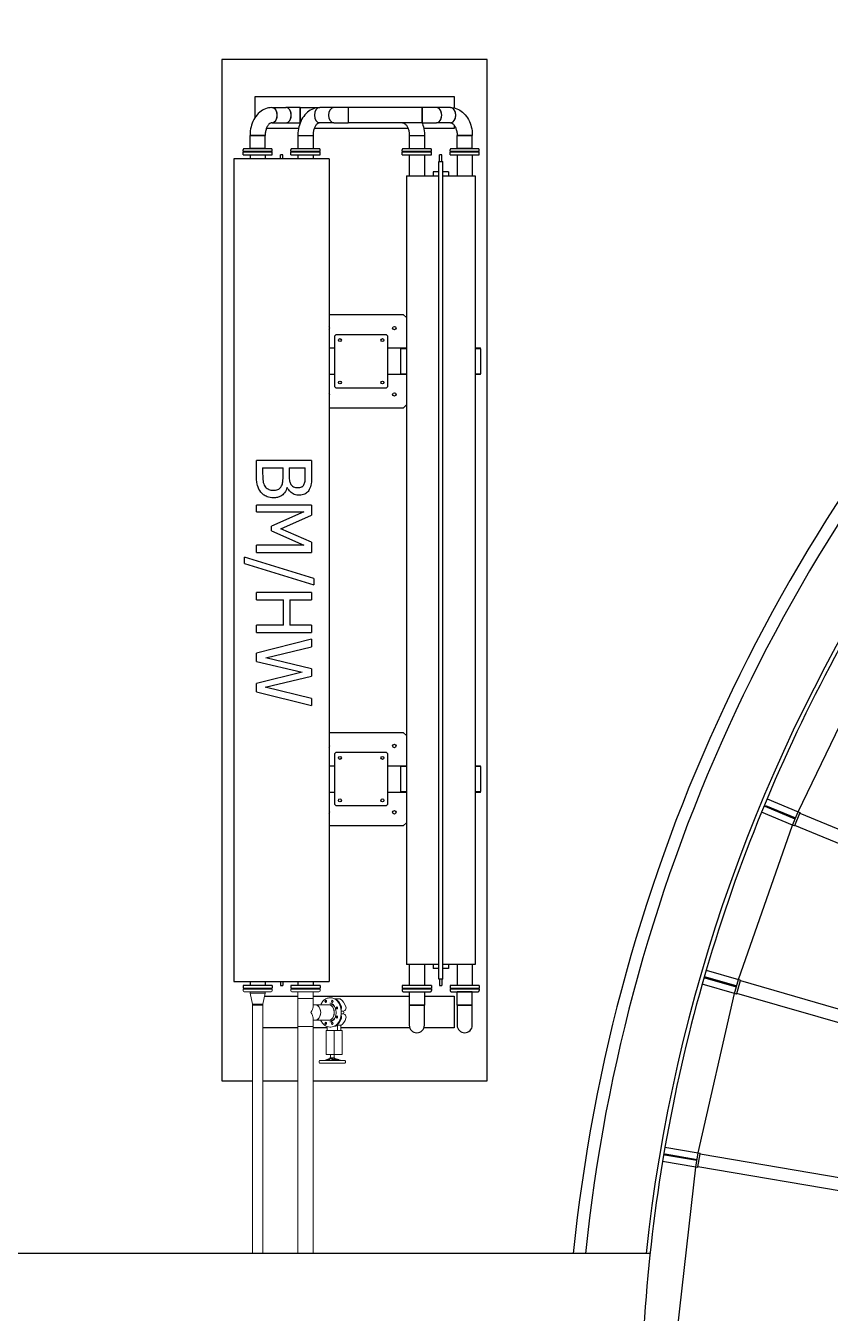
# Model space of a CAD drawing. Header units: millimetres. Extents: x 0 to 157650, y 0 to 89100.
# Drawn here: x 39687 to 45749, y 32534 to 42240 of the extents above; entities that cross this region are included whole.
import ezdxf

# ---------------------------------------------------------------- set-up
doc = ezdxf.new("R2010")
doc.units = ezdxf.units.MM
doc.header["$LTSCALE"] = 150
doc.layers.add('P_Biomass (BM)', color=150, linetype='Continuous', lineweight=18, true_color=0x007fff)
doc.layers.add('P_Hot Water (HW)', color=1, linetype='Continuous', lineweight=18, true_color=0xff0000)
doc.layers.add('Visible', color=7, linetype='Continuous', lineweight=25)

msp = doc.modelspace()

# ---------------------------------------------------------------- linework, layer by layer
at = {"layer": 'P_Biomass (BM)'}
for p, q in [((41684.5, 34978.4), (41904.5, 34978.4)), ((41684.5, 34978.4), (41684.5, 34965.9)), ((41692.5, 34957.9), (41896.5, 34957.9)), ((41727, 34982.4), (41862, 34982.4)), ((41851.7, 34956.9), (41737.4, 34956.9)), ((41737.4, 34956.9), (41737.4, 34906.9)), ((41851.7, 34956.9), (41851.7, 34906.9)), ((41904.5, 34978.4), (41904.5, 34965.9)), ((41737.4, 34906.9), (41851.7, 34906.9)), ((41737.4, 34906.9), (41737.4, 34696.9)), ((41851.7, 34906.9), (41737.4, 34906.9)), ((41851.7, 34906.9), (41851.7, 34842.3)), ((41851.7, 34859.1), (41868.8, 34859.1)), ((41971.3, 34859.1), (41868.8, 34859.1)), ((41985.8, 34859.1), (41971.3, 34859.1)), ((41986.5, 34911.9), (41977.7, 34911.9)), ((42002.5, 34885.9), (42000.7, 34879.9)), ((42051.5, 34905.1), (42017.6, 34905.1)), ((41851.7, 34761.5), (41851.7, 34696.9)), ((42080.8, 34811.7), (42064, 34811.7)), ((42064, 34792.1), (42080.8, 34792.1)), ((42091.4, 34817.9), (42080.8, 34811.7)), ((42080.8, 34792.1), (42091.4, 34786)), ((41851.7, 34696.9), (41737.4, 34696.9)), ((41737.4, 34696.9), (41851.7, 34696.9)), ((41737.4, 34696.9), (41737.4, 32985.9)), ((41851.7, 34744.8), (41868.8, 34744.8)), ((41851.7, 34696.9), (41851.7, 32985.9)), ((41971.3, 34744.8), (41868.8, 34744.8)), ((42010.2, 34665.9), (41949.4, 34665.9)), ((41949.4, 34665.9), (41949.4, 34484.4)), ((41958.6, 34695.1), (41958.6, 34665.9)), ((41985.8, 34744.8), (41971.3, 34744.8)), ((41986.5, 34691.9), (41977.7, 34691.9)), ((42000.7, 34723.9), (42002.5, 34717.9)), ((42010.2, 34665.9), (42027.9, 34665.9)), ((42010.2, 34484.4), (42010.2, 34665.9)), ((42021.8, 34698.8), (42017.6, 34698.8)), ((42027.9, 34665.9), (42036.3, 34665.9)), ((42061.8, 34706.7), (42036.3, 34706.7)), ((42036.3, 34665.9), (42036.3, 34706.7)), ((42061.8, 34665.9), (42036.3, 34665.9)), ((42061.8, 34706.7), (42061.8, 34665.9)), ((42061.8, 34665.9), (42071, 34665.9)), ((42071, 34665.9), (42071, 34484.4)), ((41949.4, 34484.4), (42010.2, 34484.4)), ((42014.3, 34460.9), (41979.3, 34460.9)), ((41979.3, 34450.5), (41979.3, 34460.9)), ((41983.3, 34460.9), (41983.3, 34484.4)), ((42071, 34484.4), (42010.2, 34484.4)), ((42010.3, 34460.9), (42010.3, 34484.4)), ((42014.3, 34454.6), (42014.3, 34460.9)), ((42092.1, 34438.9), (41901.4, 34438.9)), ((42092.1, 34420.9), (41901.4, 34420.9)), ((42002.7, 34454.6), (41983.4, 34454.6)), ((42002.7, 34446.3), (42002.7, 34454.6)), ((42013.2, 34446.3), (42002.7, 34446.3)), ((42013.2, 34446.3), (42013.2, 34454.6)), ((42014.3, 34454.6), (42013.2, 34454.6)), ((42014.3, 34454.6), (42035.4, 34448.5))]:
    msp.add_line(p, q, dxfattribs=at)
for centre, radius, start, end in [((41692.5, 34965.9), 8, 180, 270), ((41727, 34975.4), 7, 90, 154.62307), ((41862, 34975.4), 7, 25.37693, 90), ((41896.5, 34965.9), 8, 270, 0), ((41907.8, 34429.9), 11, 125.0968, 234.9032), ((42085.8, 34429.9), 11, 305.0968, 54.9032)]:
    msp.add_arc(centre, radius, start, end, dxfattribs=at)
for centre, major_axis, ratio, start_param, end_param in [((41868.8, 34801.9), (0, -57.1), 0.707107, 0, 3.141593), ((41868.8, 34801.9), (0, 57.1), 0.707107, 3.141593, 6.283185), ((41950.5, 34885.1), (0, 8.75), 0.707107, 0.23061, 2.910983), ((41993.2, 34801.9), (0, -110), 0.707107, 3.732903, 3.816853), ((41986.5, 34801.9), (0, -106), 0.707107, 3.670314, 3.712213), ((41971.3, 34801.9), (0, -57.2), 0.707107, 0, 3.141593), ((41971.3, 34801.9), (0, 57.1), 0.707107, 3.141593, 6.283185), ((41986.5, 34801.9), (0, 59.5), 0.707107, 5.562513, 6.565173), ((41986.5, 34801.9), (0, -110), 0.707107, 0, 3.141593), ((41999.2, 34885.1), (0, 8.75), 0.707107, 0.23061, 2.910983), ((41991.8, 34801.9), (0, 79), 0.707107, 6.112646, 6.24819), ((41989.3, 34801.9), (0, 79), 0.707107, 6.073742, 6.202305), ((42017.6, 34885.1), (0, 20), 0.707107, 5.890486, 6.505994), ((41993.2, 34801.9), (0, 110), 0.707107, 5.105088, 5.890486), ((42033.6, 34836.4), (0, 8.75), 0.707107, 0.23061, 2.910983), ((42051.5, 34885.1), (0, 20), 0.707107, 5.890486, 6.283185), ((42027.2, 34801.9), (0, 110), 0.707107, 5.105088, 5.890486), ((42052, 34836.4), (0, 20), 0.707107, 4.007441, 5.105088), ((42086, 34836.4), (0, -20), 0.707107, 0.392699, 1.963495), ((41794.5, 34801.9), (52.8, 52.8), 0.414214, 5.105088, 5.890486), ((41794.5, 34801.9), (-52.8, 52.8), 0.414214, 3.534292, 4.31969), ((41986.5, 34801.9), (0, -59.5), 0.707107, 6.001198, 7.003858), ((41993.2, 34801.9), (0, 110), 0.707107, 3.534292, 4.31969), ((42033.6, 34767.5), (0, 8.75), 0.707107, 0.23061, 2.910983), ((42027.2, 34801.9), (0, -110), 0.707107, 0.461682, 1.178097), ((42052, 34767.5), (0, 20), 0.707107, 4.31969, 5.417337), ((42028.6, 34801.9), (0, -76.5), 0.707107, 1.432258, 1.709335), ((42086, 34767.5), (0, 20), 0.707107, 4.31969, 5.890486), ((41950.5, 34718.8), (0, 8.75), 0.707107, 0.23061, 2.910983), ((41993.2, 34801.9), (0, -110), 0.707107, 5.607925, 5.691875), ((41986.5, 34801.9), (0, -106), 0.707107, 5.712565, 5.754464), ((41999.2, 34718.8), (0, 8.75), 0.707107, 0.23061, 2.910983), ((41989.3, 34801.9), (0, -79), 0.707107, 0.08088, 0.209444), ((41991.8, 34801.9), (0, -79), 0.707107, 0.034995, 0.170539), ((42017.6, 34718.8), (0, -20), 0.707107, 6.060377, 6.675884), ((42021.8, 34718.8), (0, -20), 0.707107, 0, 0.392699), ((41997.5, 34801.9), (0, -110), 0.707107, 0.392699, 0.523599)]:
    msp.add_ellipse(centre, major_axis=major_axis, ratio=ratio, start_param=start_param, end_param=end_param, dxfattribs=at)
for centre, major_axis in [((41947.6, 34885.1), (0, 8.75)), ((41996.4, 34885.1), (0, 8.75)), ((42030.8, 34836.4), (0, 8.75)), ((42030.8, 34767.5), (0, -8.75)), ((41947.6, 34718.8), (0, -8.75)), ((41996.4, 34718.8), (0, -8.75))]:
    msp.add_ellipse(centre, major_axis=major_axis, ratio=0.707107, dxfattribs=at)
for points, knots in [([(41977.7, 34911.9), (41969.3, 34911.9), (41961, 34910.1), (41945.2, 34903.2), (41937.6, 34898), (41923.9, 34884.5), (41917.8, 34876.2), (41911.5, 34864.3), (41910.3, 34861.7), (41909.1, 34859.1)], [0, 0, 0, 0, 0.299093, 0.299093, 0.606925, 0.606925, 0.928535, 0.928535, 1.01375, 1.01375, 1.01375, 1.01375]), ([(41977.7, 34731.4), (41983, 34731.4), (41988.4, 34732.8), (41998.4, 34738.2), (42003, 34741.9), (42011, 34751.4), (42014.5, 34757), (42020.1, 34769.5), (42022.2, 34776.3), (42024.8, 34790.7), (42025.4, 34798.3), (42024.8, 34813.2), (42023.7, 34820.6), (42020, 34834.4), (42017.4, 34840.9), (42011.1, 34852.3), (42007.3, 34857.2), (41999.1, 34865.1), (41994.6, 34868.1), (41985.9, 34871.6), (41981.8, 34872.4), (41977.7, 34872.4)], [3.141593, 3.141593, 3.141593, 3.141593, 3.504869, 3.504869, 3.837766, 3.837766, 4.149426, 4.149426, 4.456907, 4.456907, 4.7645, 4.7645, 5.072313, 5.072313, 5.379751, 5.379751, 5.687772, 5.687772, 6.003331, 6.003331, 6.283185, 6.283185, 6.283185, 6.283185]), ([(41909.1, 34744.8), (41910.7, 34741.2), (41912.4, 34737.8), (41919.5, 34725.2), (41925.9, 34716.9), (41940.4, 34703.7), (41948.4, 34698.7), (41963.7, 34693.2), (41970.7, 34691.9), (41977.7, 34691.9)], [2.127843, 2.127843, 2.127843, 2.127843, 2.241958, 2.241958, 2.569427, 2.569427, 2.889823, 2.889823, 3.141593, 3.141593, 3.141593, 3.141593])]:
    msp.add_open_spline(points, degree=3, knots=knots, dxfattribs=at)
for points in [[(42035.1, 34830.1), (42033.7, 34834.7), (42032, 34839.2), (42029.9, 34843.4)], [(42029.9, 34760.5), (42032, 34764.7), (42033.7, 34769.1), (42035.1, 34773.8)]]:
    msp.add_open_spline(points, degree=3, dxfattribs=at)
for points, weights in [([(41939.2, 34438.9), (41971.3, 34451.8), (41979.3, 34454.5)], [1.03947542445, 1.31852326099, 1.00832637392]), ([(41973.3, 34444), (41968.4, 34442.2), (41960, 34438.9)], [1.12565097226, 1.18568012181, 1.15503582514]), ([(41983.4, 34454.6), (41980.5, 34452), (41968.6, 34438.9)], [1, 1.32222183257, 1.03947542445]), ([(41987.9, 34438.9), (41999.8, 34452), (42002.7, 34454.6)], [1.03947542445, 1.32222183257, 1]), ([(42002.7, 34446.3), (42000.6, 34444.4), (41995.6, 34438.9)], [1, 1.20677980806, 1.15503582514]), ([(42008, 34446.3), (42015.7, 34444.4), (42034.7, 34438.9)], [1, 1.20677980806, 1.15503582514]), ([(42013.2, 34454.6), (42024, 34452), (42068.3, 34438.9)], [1, 1.32222183257, 1.03947542445]), ([(42039.8, 34438.9), (42020.9, 34444.4), (42013.2, 34446.3)], [1.15503582514, 1.20677980806, 1])]:
    msp.add_rational_spline(points, weights, degree=2, dxfattribs=at)
at = {"layer": 'P_Hot Water (HW)'}
for p, q in [((41324, 34978.4), (41544, 34978.4)), ((41324, 34978.4), (41324, 34965.9)), ((41332, 34957.9), (41536, 34957.9)), ((41355, 34985.9), (41355, 34982.4)), ((41355, 34982.4), (41513, 34982.4)), ((41376.9, 34957.9), (41376.9, 34956.9)), ((41376.9, 34956.9), (41491.2, 34956.9)), ((41376.9, 34956.9), (41491.2, 34956.9)), ((41376.9, 34956.9), (41376.9, 34948.3)), ((41376.9, 34948.3), (41491.2, 34948.3)), ((41396, 34864), (41376.9, 34948.3)), ((41472.1, 34864), (41491.2, 34948.3)), ((41491.2, 34957.9), (41491.2, 34956.9)), ((41491.2, 34956.9), (41491.2, 34948.3)), ((41513, 34985.9), (41513, 34982.4)), ((41544, 34978.4), (41544, 34965.9)), ((41396, 34864), (41472.1, 34864)), ((41396, 34864), (41396, 34856.9)), ((41396, 34856.9), (41472.1, 34856.9)), ((41396, 34856.9), (41396, 32985.9)), ((41396, 34856.9), (41472.1, 34856.9)), ((41472.1, 34864), (41472.1, 34856.9)), ((41472.1, 34856.9), (41472.1, 32985.9))]:
    msp.add_line(p, q, dxfattribs=at)
for centre, radius, start, end in [((41332, 34965.9), 8, 180, 270), ((41366.5, 34975.4), 7, 90, 154.62307), ((41501.5, 34975.4), 7, 25.37693, 90), ((41536, 34965.9), 8, 270, 0)]:
    msp.add_arc(centre, radius, start, end, dxfattribs=at)
at = {"layer": 'Visible', "color": 9, "true_color": 0xc0c0c0}
for p, q in [((41164.3, 41985.9), (41164.3, 34285.9)), ((43164.3, 41985.9), (41164.3, 41985.9)), ((43164.3, 34285.9), (43164.3, 41985.9)), ((41414.3, 41705.9), (42914.3, 41705.9)), ((41414.3, 41547.6), (41414.3, 41705.9)), ((42914.3, 41705.9), (42914.3, 41620.3)), ((41541.5, 41623.1), (41647.6, 41623.1)), ((41755, 41623.1), (41647.6, 41623.1)), ((41755, 41509.1), (41755, 41623.1)), ((41755, 41623.1), (41902, 41623.1)), ((41755, 41623.1), (41755, 41509.1)), ((42008.1, 41623.1), (41902, 41623.1)), ((42115.5, 41623.1), (42008.1, 41623.1)), ((42115.5, 41623.1), (42115.5, 41508.8)), ((42673.5, 41623.1), (42115.5, 41623.1)), ((42115.5, 41623.1), (42115.5, 41508.8)), ((42673.5, 41623.1), (42673.5, 41508.8)), ((42673.5, 41508.8), (42673.5, 41623.1)), ((42781, 41623.1), (42673.5, 41623.1)), ((42887, 41623.1), (42781, 41623.1)), ((41742.4, 41465.9), (41500.4, 41465.9)), ((41541.5, 41508.8), (41647.6, 41508.8)), ((41647.6, 41508.8), (41754.9, 41508.8)), ((42567.7, 41465.9), (41860.9, 41465.9)), ((42008.1, 41508.8), (41902, 41508.8)), ((42008.1, 41508.8), (42115.5, 41508.8)), ((42673.5, 41508.8), (42115.5, 41508.8)), ((42673.5, 41508.8), (42781, 41508.8)), ((42914.3, 41465.9), (42686.1, 41465.9)), ((42887, 41508.8), (42781, 41508.8)), ((42914.3, 41491.3), (42914.3, 41465.9)), ((41376.9, 41413.9), (41491.2, 41413.9)), ((41491.2, 41413.9), (41376.9, 41413.9)), ((41376.9, 41313.9), (41376.9, 41413.9)), ((41491.2, 41313.9), (41491.2, 41413.9)), ((41737.4, 41413.9), (41851.7, 41413.9)), ((41737.4, 41413.9), (41851.7, 41413.9)), ((41737.4, 41413.9), (41737.4, 41313.9)), ((41851.7, 41413.9), (41851.7, 41313.9)), ((42576.9, 41413.9), (42691.2, 41413.9)), ((42576.9, 41413.9), (42691.2, 41413.9)), ((42576.9, 41413.9), (42576.9, 41313.9)), ((42691.2, 41413.9), (42691.2, 41313.9)), ((42937.4, 41413.9), (43051.7, 41413.9)), ((43051.7, 41413.9), (42937.4, 41413.9)), ((42937.4, 41313.9), (42937.4, 41413.9)), ((43051.7, 41313.9), (43051.7, 41413.9)), ((41324, 41292.9), (41324, 41305.4)), ((41544, 41292.9), (41324, 41292.9)), ((41544, 41285.9), (41324, 41285.9)), ((41324, 41265.9), (41324, 41285.9)), ((41324, 41265.9), (41544, 41265.9)), ((41536, 41313.4), (41332, 41313.4)), ((41501.5, 41288.9), (41366.5, 41288.9)), ((41491.2, 41313.9), (41376.9, 41313.9)), ((41376.9, 41265.9), (41376.9, 41235.9)), ((41491.2, 41265.9), (41491.2, 41235.9)), ((41544, 41292.9), (41544, 41305.4)), ((41544, 41265.9), (41544, 41285.9)), ((41623, 41267.9), (41605.5, 41267.9)), ((41605.5, 41235.9), (41605.5, 41267.9)), ((41623, 41235.9), (41623, 41267.9)), ((41684.5, 41292.9), (41684.5, 41305.4)), ((41904.5, 41292.9), (41684.5, 41292.9)), ((41904.5, 41285.9), (41684.5, 41285.9)), ((41684.5, 41265.9), (41684.5, 41285.9)), ((41684.5, 41265.9), (41904.5, 41265.9)), ((41896.5, 41313.4), (41692.5, 41313.4)), ((41862, 41288.9), (41727, 41288.9)), ((41737.4, 41313.9), (41851.7, 41313.9)), ((41737.4, 41265.9), (41737.4, 41235.9)), ((41851.7, 41265.9), (41851.7, 41235.9)), ((41904.5, 41292.9), (41904.5, 41305.4)), ((41904.5, 41265.9), (41904.5, 41285.9)), ((42524, 41292.9), (42524, 41305.4)), ((42744, 41292.9), (42524, 41292.9)), ((42744, 41285.9), (42524, 41285.9)), ((42524, 41265.9), (42524, 41285.9)), ((42524, 41265.9), (42744, 41265.9)), ((42736, 41313.4), (42532, 41313.4)), ((42701.5, 41288.9), (42566.5, 41288.9)), ((42576.9, 41313.9), (42691.2, 41313.9)), ((42576.9, 41265.9), (42576.9, 41108.9)), ((42691.2, 41265.9), (42691.2, 41108.9)), ((42744, 41292.9), (42744, 41305.4)), ((42744, 41265.9), (42744, 41285.9)), ((42823, 41267.9), (42805.5, 41267.9)), ((42805.5, 41217.9), (42805.5, 41267.9)), ((42823, 41217.9), (42823, 41267.9)), ((42884.5, 41292.9), (42884.5, 41305.4)), ((43104.5, 41292.9), (42884.5, 41292.9)), ((43104.5, 41285.9), (42884.5, 41285.9)), ((42884.5, 41265.9), (42884.5, 41285.9)), ((42884.5, 41265.9), (43104.5, 41265.9)), ((43096.5, 41313.4), (42892.5, 41313.4)), ((43062, 41288.9), (42927, 41288.9)), ((43051.7, 41313.9), (42937.4, 41313.9)), ((42937.4, 41265.9), (42937.4, 41108.9)), ((43051.7, 41265.9), (43051.7, 41108.9)), ((43104.5, 41292.9), (43104.5, 41305.4)), ((43104.5, 41265.9), (43104.5, 41285.9)), ((41973.3, 41235.9), (41255.3, 41235.9)), ((41255.3, 41235.9), (41255.3, 35035.9)), ((41973.3, 41235.9), (41973.3, 35035.9)), ((42799.3, 41217.9), (42829.3, 41217.9)), ((42799.3, 35053.9), (42799.3, 41217.9)), ((42829.3, 35053.9), (42829.3, 41217.9)), ((42555.3, 41108.9), (42799.3, 41108.9)), ((42555.3, 41108.9), (42555.3, 35162.9)), ((42799.3, 41138.9), (42757.1, 41138.9)), ((42757.1, 41138.9), (42757.1, 41108.9)), ((42871.4, 41138.9), (42829.3, 41138.9)), ((42829.3, 41108.9), (43073.3, 41108.9)), ((42871.4, 41138.9), (42871.4, 41108.9)), ((43073.3, 41108.9), (43073.3, 35162.9)), ((42534.3, 40060.9), (41973.3, 40060.9)), ((42534.3, 40060.9), (42555.3, 40039.9)), ((42014.3, 39900.9), (42024.3, 39910.9)), ((42014.3, 39900.9), (42014.3, 39520.9)), ((42404.3, 39910.9), (42024.3, 39910.9)), ((42404.3, 39910.9), (42414.3, 39900.9)), ((42414.3, 39520.9), (42414.3, 39900.9)), ((41973.3, 39810.9), (42014.3, 39810.9)), ((42414.3, 39810.9), (42514.3, 39810.9)), ((42514.3, 39810.9), (42515.7, 39810.9)), ((42514.3, 39810.9), (42514.3, 39804.9)), ((42515.7, 39804.9), (42514.3, 39804.9)), ((42514.3, 39803.2), (42514.3, 39804.9)), ((42514.3, 39788.7), (42514.3, 39803.2)), ((42515.7, 39810.9), (42555.3, 39810.9)), ((42555.3, 39804.9), (42515.7, 39804.9)), ((43073.3, 39810.9), (43112.8, 39810.9)), ((43112.8, 39804.9), (43073.3, 39804.9)), ((43112.8, 39810.9), (43114.3, 39810.9)), ((43114.3, 39804.9), (43112.8, 39804.9)), ((43114.3, 39804.9), (43114.3, 39810.9)), ((43114.3, 39804.9), (43114.3, 39803.2)), ((43114.3, 39803.2), (43114.3, 39788.7)), ((42514.3, 39784.5), (42514.3, 39788.7)), ((42514.3, 39637.4), (42514.3, 39784.5)), ((43114.3, 39788.7), (43114.3, 39784.5)), ((43114.3, 39784.5), (43114.3, 39637.4)), ((42014.3, 39610.9), (41973.3, 39610.9)), ((42514.3, 39610.9), (42414.3, 39610.9)), ((42514.3, 39633.1), (42514.3, 39637.4)), ((42514.3, 39618.7), (42514.3, 39633.1)), ((42514.3, 39616.9), (42514.3, 39618.7)), ((42514.3, 39616.9), (42515.7, 39616.9)), ((42514.3, 39616.9), (42514.3, 39610.9)), ((42515.7, 39610.9), (42514.3, 39610.9)), ((42515.7, 39616.9), (42555.3, 39616.9)), ((42555.3, 39610.9), (42515.7, 39610.9)), ((43073.3, 39616.9), (43112.8, 39616.9)), ((43112.8, 39610.9), (43073.3, 39610.9)), ((43112.8, 39616.9), (43114.3, 39616.9)), ((43114.3, 39610.9), (43112.8, 39610.9)), ((43114.3, 39637.4), (43114.3, 39633.1)), ((43114.3, 39633.1), (43114.3, 39618.7)), ((43114.3, 39618.7), (43114.3, 39616.9)), ((43114.3, 39610.9), (43114.3, 39616.9)), ((42024.3, 39510.9), (42014.3, 39520.9)), ((42024.3, 39510.9), (42404.3, 39510.9)), ((42414.3, 39520.9), (42404.3, 39510.9)), ((41973.3, 39360.9), (42534.3, 39360.9)), ((42555.3, 39381.9), (42534.3, 39360.9)), ((41424.8, 38843.8), (41424.8, 38963)), ((41840.3, 38963), (41424.8, 38963)), ((41840.3, 38963), (41840.3, 38852.9)), ((41471.9, 38907.7), (41471.9, 38863)), ((41471.9, 38907.7), (41625.5, 38907.7)), ((41625.5, 38845.1), (41625.5, 38907.7)), ((41671.6, 38907.7), (41671.6, 38845.1)), ((41671.6, 38907.7), (41793.2, 38907.7)), ((41793.2, 38854.9), (41793.2, 38907.7)), ((41655.8, 38758.9), (41657.8, 38758.9)), ((41840.3, 38626.2), (41424.8, 38626.2)), ((41424.8, 38574.7), (41424.8, 38626.2)), ((41424.8, 38574.7), (41782.7, 38574.7)), ((41782.7, 38574.7), (41539.3, 38467.3)), ((41609, 38447.1), (41840.3, 38550.8)), ((41840.3, 38626.2), (41840.3, 38550.8)), ((41539.3, 38433.6), (41539.3, 38467.3)), ((41840.3, 38346.8), (41609, 38447.1)), ((41539.3, 38433.6), (41782.7, 38325.2)), ((41840.3, 38346.8), (41840.3, 38270)), ((41424.8, 38270), (41424.8, 38325.2)), ((41782.7, 38325.2), (41424.8, 38325.2)), ((41424.8, 38270), (41840.3, 38270)), ((41334.6, 38187.5), (41334.6, 38234.6)), ((41858.8, 38072.7), (41334.6, 38234.6)), ((41334.6, 38187.5), (41858.8, 38024.8)), ((41858.8, 38072.7), (41858.8, 38024.8)), ((41840.3, 37967.3), (41424.8, 37967.3)), ((41424.8, 37912), (41424.8, 37967.3)), ((41840.3, 37967.3), (41840.3, 37912)), ((41424.8, 37912), (41628.2, 37912)), ((41628.2, 37720.8), (41628.2, 37912)), ((41677.4, 37912), (41677.4, 37720.8)), ((41677.4, 37912), (41840.3, 37912)), ((41628.2, 37720.8), (41424.8, 37720.8)), ((41424.8, 37665.6), (41424.8, 37720.8)), ((41424.8, 37665.6), (41840.3, 37665.6)), ((41840.3, 37720.8), (41677.4, 37720.8)), ((41840.3, 37720.8), (41840.3, 37665.6)), ((41840.3, 37616.1), (41424.8, 37510)), ((41840.3, 37616.1), (41840.3, 37559.1)), ((41424.8, 37448.7), (41424.8, 37510)), ((41495.9, 37475.6), (41840.3, 37559.1)), ((41840.3, 37392.8), (41495.9, 37475.6)), ((41424.8, 37448.7), (41769.6, 37366.5)), ((41840.3, 37392.8), (41840.3, 37336.6)), ((45508, 36315.3), (46042.5, 37425.3)), ((41769.6, 37366.5), (41424.8, 37282)), ((41424.8, 37220.1), (41424.8, 37282)), ((41491.8, 37253.1), (41840.3, 37336.6)), ((41424.8, 37220.1), (41840.3, 37115.7)), ((41840.3, 37169.9), (41491.8, 37253.1)), ((41840.3, 37169.9), (41840.3, 37115.7)), ((42534.3, 36910.9), (41973.3, 36910.9)), ((42534.3, 36910.9), (42555.3, 36889.9)), ((42014.3, 36750.9), (42024.3, 36760.9)), ((42014.3, 36750.9), (42014.3, 36370.9)), ((42404.3, 36760.9), (42024.3, 36760.9)), ((42404.3, 36760.9), (42414.3, 36750.9)), ((42414.3, 36370.9), (42414.3, 36750.9)), ((41973.3, 36660.9), (42014.3, 36660.9)), ((42414.3, 36660.9), (42514.3, 36660.9)), ((42514.3, 36660.9), (42515.7, 36660.9)), ((42514.3, 36660.9), (42514.3, 36654.9)), ((42515.7, 36654.9), (42514.3, 36654.9)), ((42514.3, 36653.2), (42514.3, 36654.9)), ((42514.3, 36638.7), (42514.3, 36653.2)), ((42514.3, 36634.5), (42514.3, 36638.7)), ((42514.3, 36487.4), (42514.3, 36634.5)), ((42515.7, 36660.9), (42555.3, 36660.9)), ((42555.3, 36654.9), (42515.7, 36654.9)), ((43073.3, 36660.9), (43112.8, 36660.9)), ((43112.8, 36654.9), (43073.3, 36654.9)), ((43112.8, 36660.9), (43114.3, 36660.9)), ((43114.3, 36654.9), (43112.8, 36654.9)), ((43114.3, 36654.9), (43114.3, 36660.9)), ((43114.3, 36654.9), (43114.3, 36653.2)), ((43114.3, 36653.2), (43114.3, 36638.7)), ((43114.3, 36638.7), (43114.3, 36634.5)), ((43114.3, 36634.5), (43114.3, 36487.4)), ((42014.3, 36460.9), (41973.3, 36460.9)), ((42514.3, 36460.9), (42414.3, 36460.9)), ((42514.3, 36483.1), (42514.3, 36487.4)), ((42514.3, 36468.7), (42514.3, 36483.1)), ((42514.3, 36466.9), (42514.3, 36468.7)), ((42514.3, 36466.9), (42515.7, 36466.9)), ((42514.3, 36466.9), (42514.3, 36460.9)), ((42515.7, 36460.9), (42514.3, 36460.9)), ((42515.7, 36466.9), (42555.3, 36466.9)), ((42555.3, 36460.9), (42515.7, 36460.9)), ((43073.3, 36466.9), (43112.8, 36466.9)), ((43112.8, 36460.9), (43073.3, 36460.9)), ((43112.8, 36466.9), (43114.3, 36466.9)), ((43114.3, 36460.9), (43112.8, 36460.9)), ((43114.3, 36487.4), (43114.3, 36483.1)), ((43114.3, 36483.1), (43114.3, 36468.7)), ((43114.3, 36468.7), (43114.3, 36466.9)), ((43114.3, 36460.9), (43114.3, 36466.9)), ((45273, 36412.6), (45231, 36311)), ((45273, 36412.6), (45507.7, 36315.4)), ((42024.3, 36360.9), (42014.3, 36370.9)), ((42024.3, 36360.9), (42404.3, 36360.9)), ((42414.3, 36370.9), (42404.3, 36360.9)), ((45465.6, 36213.8), (45231, 36311)), ((45258.4, 36353.7), (45262.2, 36363)), ((45484.8, 36260), (45258.4, 36353.7)), ((45262.2, 36363), (45488.6, 36269.2)), ((45465.6, 36213.8), (45507.7, 36315.4)), ((45482.3, 36212.3), (45520.6, 36304.7)), ((45507.7, 36315.4), (45522.5, 36309.3)), ((45520.6, 36304.7), (45522.5, 36309.3)), ((45520.6, 36304.7), (54109.3, 32747.6)), ((41973.3, 36210.9), (42534.3, 36210.9)), ((42555.3, 36231.9), (42534.3, 36210.9)), ((45059, 35050.8), (45465.9, 36213.7)), ((45480.4, 36207.7), (45465.6, 36213.8)), ((45480.4, 36207.7), (45482.3, 36212.3)), ((54071, 32655.2), (45482.3, 36212.3)), ((42799.3, 35162.9), (42555.3, 35162.9)), ((42576.9, 35162.9), (42576.9, 35005.9)), ((42691.2, 35162.9), (42691.2, 35005.9)), ((42757.1, 35162.9), (42757.1, 35132.9)), ((43073.3, 35162.9), (42829.3, 35162.9)), ((42871.4, 35162.9), (42871.4, 35132.9)), ((42937.4, 35162.9), (42937.4, 35005.9)), ((43051.7, 35162.9), (43051.7, 35005.9)), ((42799.3, 35132.9), (42757.1, 35132.9)), ((42829.3, 35053.9), (42799.3, 35053.9)), ((42805.5, 35053.9), (42805.5, 35003.9)), ((42823, 35053.9), (42823, 35003.9)), ((42871.4, 35132.9), (42829.3, 35132.9)), ((44814.7, 35121.2), (44784.2, 35015.4)), ((44806.7, 35061), (44809.5, 35070.6)), ((45042.2, 34993.2), (44806.7, 35061)), ((44809.5, 35070.6), (45044.9, 35002.8)), ((44814.7, 35121.2), (45058.8, 35050.8)), ((45028.3, 34945.1), (45058.8, 35050.8)), ((45045.1, 34945.5), (45072.8, 35041.6)), ((45058.8, 35050.8), (45074.1, 35046.4)), ((45072.8, 35041.6), (45074.1, 35046.4)), ((45072.8, 35041.6), (54005.7, 32468.5)), ((41255.3, 35035.9), (41973.3, 35035.9)), ((41544, 35005.9), (41324, 35005.9)), ((41324, 35005.9), (41324, 34985.9)), ((41324, 34985.9), (41544, 34985.9)), ((41376.9, 35035.9), (41376.9, 35005.9)), ((41491.2, 35035.9), (41491.2, 35005.9)), ((41544, 35005.9), (41544, 34985.9)), ((41605.5, 35035.9), (41605.5, 35003.9)), ((41605.5, 35003.9), (41623, 35003.9)), ((41623, 35035.9), (41623, 35003.9)), ((41904.5, 35005.9), (41684.5, 35005.9)), ((41684.5, 35005.9), (41684.5, 34985.9)), ((41684.5, 34985.9), (41904.5, 34985.9)), ((41737.4, 35035.9), (41737.4, 35005.9)), ((41851.7, 35035.9), (41851.7, 35005.9)), ((41904.5, 35005.9), (41904.5, 34985.9)), ((42744, 35005.9), (42524, 35005.9)), ((42524, 35005.9), (42524, 34985.9)), ((42524, 34985.9), (42744, 34985.9)), ((42524, 34978.9), (42744, 34978.9)), ((42524, 34978.9), (42524, 34966.4)), ((42532, 34958.4), (42736, 34958.4)), ((42566.5, 34982.9), (42701.5, 34982.9)), ((42576.9, 34957.9), (42691.2, 34957.9)), ((42576.9, 34957.9), (42576.9, 34857.9)), ((42691.2, 34957.9), (42691.2, 34857.9)), ((42744, 35005.9), (42744, 34985.9)), ((42744, 34978.9), (42744, 34966.4)), ((42805.5, 35003.9), (42823, 35003.9)), ((43104.5, 35005.9), (42884.5, 35005.9)), ((42884.5, 35005.9), (42884.5, 34985.9)), ((42884.5, 34985.9), (43104.5, 34985.9)), ((42884.5, 34978.9), (43104.5, 34978.9)), ((42884.5, 34978.9), (42884.5, 34966.4)), ((42892.5, 34958.4), (43096.5, 34958.4)), ((42927, 34982.9), (43062, 34982.9)), ((43051.7, 34957.9), (42937.4, 34957.9)), ((42937.4, 34857.9), (42937.4, 34957.9)), ((43051.7, 34857.9), (43051.7, 34957.9)), ((43104.5, 35005.9), (43104.5, 34985.9)), ((43104.5, 34978.9), (43104.5, 34966.4)), ((44754.5, 33743.9), (45028.6, 34945.1)), ((45028.3, 34945.1), (44784.2, 35015.4)), ((45043.7, 34940.7), (45028.3, 34945.1)), ((45043.7, 34940.7), (45045.1, 34945.5)), ((53978, 32372.4), (45045.1, 34945.5)), ((41486.1, 34925.9), (41737.4, 34925.9)), ((41851.7, 34925.9), (42576.9, 34925.9)), ((42691.2, 34857.9), (42576.9, 34857.9)), ((42576.9, 34857.9), (42576.9, 34705.9)), ((42576.9, 34857.9), (42691.2, 34857.9)), ((42691.2, 34925.9), (42914.3, 34925.9)), ((42691.2, 34705.9), (42691.2, 34857.9)), ((42914.3, 34925.9), (42914.3, 34685.9)), ((42937.4, 34857.9), (43051.7, 34857.9)), ((42937.4, 34857.9), (42937.4, 34705.9)), ((43051.7, 34857.9), (42937.4, 34857.9)), ((43051.7, 34705.9), (43051.7, 34857.9)), ((41737.4, 34685.9), (41472.1, 34685.9)), ((41958.6, 34685.9), (41851.7, 34685.9)), ((42580.5, 34685.9), (42061.8, 34685.9)), ((42914.3, 34685.9), (42687.6, 34685.9)), ((41164.3, 34285.9), (41396, 34285.9)), ((41472.1, 34285.9), (41737.4, 34285.9)), ((41851.7, 34285.9), (43164.3, 34285.9)), ((44503.8, 33786.5), (44485.4, 33678.1)), ((44503.8, 33786.5), (44754.2, 33744)), ((44502.6, 33725.8), (44504.3, 33735.7)), ((44744.2, 33684.8), (44502.6, 33725.8)), ((44504.3, 33735.7), (44745.8, 33694.7)), ((44735.8, 33635.5), (44754.2, 33744)), ((44752.4, 33637.8), (44769.2, 33736.4)), ((44754.2, 33744), (44770, 33741.3)), ((44769.2, 33736.4), (44770, 33741.3)), ((44769.2, 33736.4), (53567.3, 32241.9)), ((44735.8, 33635.5), (44485.4, 33678.1)), ((44598.2, 32411.2), (44736.1, 33635.5)), ((44751.6, 33632.8), (44735.8, 33635.5)), ((44751.6, 33632.8), (44752.4, 33637.8)), ((52970.1, 32241.9), (44752.4, 33637.8)), ((44391.4, 32985.9), (38442.7, 32985.9))]:
    msp.add_line(p, q, dxfattribs=at)
for centre, radius in [((42464.3, 39960.9), 13), ((42054.3, 39870.9), 11), ((42374.3, 39870.9), 11), ((42054.3, 39550.9), 11), ((42374.3, 39550.9), 11), ((42464.3, 39460.9), 13), ((42464.3, 36810.9), 13), ((42054.3, 36720.9), 11), ((42374.3, 36720.9), 11), ((42054.3, 36400.9), 11), ((42374.3, 36400.9), 11), ((42464.3, 36310.9), 13)]:
    msp.add_circle(centre, radius, dxfattribs=at)
for centre, radius, start, end in [((56542, 31685.9), 12250, 120.50741, 173.90816), ((41332, 41305.4), 8, 90, 180), ((41366.5, 41295.9), 7, 205.37693, 270), ((41501.5, 41295.9), 7, 270, 334.62307), ((41536, 41305.4), 8, 0, 90), ((41692.5, 41305.4), 8, 90, 180), ((41727, 41295.9), 7, 205.37693, 270), ((41862, 41295.9), 7, 270, 334.62307), ((41896.5, 41305.4), 8, 0, 90), ((42532, 41305.4), 8, 90, 180), ((42566.5, 41295.9), 7, 205.37693, 270), ((42701.5, 41295.9), 7, 270, 334.62307), ((42736, 41305.4), 8, 0, 90), ((42892.5, 41305.4), 8, 90, 180), ((42927, 41295.9), 7, 205.37693, 270), ((43062, 41295.9), 7, 270, 334.62307), ((43096.5, 41305.4), 8, 0, 90), ((56542, 31685.9), 12796, 135.6757, 174.16902), ((56542, 31685.9), 12704, 135.67814, 174.12664), ((41964.3, 39960.9), 13, 313.81306, 46.18694), ((41964.3, 39460.9), 13, 313.81306, 46.18694), ((56542, 31685.9), 12220, 151.332, 157.24481), ((41964.3, 36810.9), 13, 313.81306, 46.18694), ((41964.3, 36310.9), 13, 313.81306, 46.18694), ((56542, 31685.9), 12220, 157.76057, 163.67338), ((42532, 34966.4), 8, 180, 270), ((42566.5, 34975.9), 7, 90, 154.62307), ((42701.5, 34975.9), 7, 25.37693, 90), ((42736, 34966.4), 8, 270, 0), ((42892.5, 34966.4), 8, 180, 270), ((42927, 34975.9), 7, 90, 154.62307), ((43062, 34975.9), 7, 25.37693, 90), ((43096.5, 34966.4), 8, 270, 0), ((56542, 31685.9), 12220, 164.18914, 170.10195), ((42634, 34705.9), 57.1, 180, 0), ((42634, 34705.9), 57.1, 180, 0), ((42994.5, 34705.9), 57.1, 180, 0), ((42994.5, 34705.9), 57.1, 180, 0), ((56542, 31685.9), 12220, 170.61771, 176.53053)]:
    msp.add_arc(centre, radius, start, end, dxfattribs=at)
for centre, major_axis, start_param, end_param in [((41541.5, 41565.9), (0, -57.1), 0, 3.141593), ((41541.5, 41565.9), (0, 57.1), 3.141593, 6.283185), ((41647.6, 41565.9), (0, 57.1), 3.141593, 6.283185), ((41647.6, 41565.9), (0, -57.1), 0, 3.141593), ((41902, 41565.9), (0, -57.2), 3.141593, 6.283185), ((41902, 41565.9), (0, -57.1), 3.141593, 6.283185), ((42008.1, 41565.9), (0, -57.2), 3.141593, 6.283185), ((42008.1, 41565.9), (0, -57.1), 3.141593, 6.283185), ((42781, 41565.9), (0, -57.1), 0, 3.141593), ((42781, 41565.9), (0, 57.1), 3.141593, 6.283185), ((42887, 41565.9), (0, 57.1), 3.141593, 6.283185), ((42887, 41565.9), (0, -57.1), 0, 3.141593)]:
    msp.add_ellipse(centre, major_axis=major_axis, ratio=0.707107, start_param=start_param, end_param=end_param, dxfattribs=at)
for points, knots in [([(41541.5, 41623.1), (41525.1, 41623.1), (41508.8, 41620), (41477.6, 41608.2), (41462.9, 41599.3), (41435.2, 41576.1), (41422.8, 41561.3), (41402.2, 41528.4), (41394.1, 41510.3), (41382.5, 41472.3), (41378.9, 41452.5), (41377.1, 41426.2), (41376.9, 41420.1), (41376.9, 41413.9)], [3.141593, 3.141593, 3.141593, 3.141593, 3.402132, 3.402132, 3.677351, 3.677351, 3.988093, 3.988093, 4.302252, 4.302252, 4.616412, 4.616412, 4.712389, 4.712389, 4.712389, 4.712389]), ([(41902, 41623.1), (41885.6, 41623.1), (41869.3, 41620), (41838.1, 41608.2), (41823.4, 41599.3), (41795.7, 41576.1), (41783.3, 41561.3), (41762.7, 41528.4), (41754.6, 41510.3), (41743, 41472.3), (41739.4, 41452.5), (41737.6, 41426.2), (41737.4, 41420.1), (41737.4, 41413.9)], [3.141593, 3.141593, 3.141593, 3.141593, 3.402132, 3.402132, 3.677351, 3.677351, 3.988093, 3.988093, 4.302252, 4.302252, 4.616412, 4.616412, 4.712389, 4.712389, 4.712389, 4.712389]), ([(42887, 41623.1), (42903.4, 41623.1), (42919.7, 41620), (42950.9, 41608.2), (42965.7, 41599.3), (42993.3, 41576.1), (43005.8, 41561.3), (43026.3, 41528.4), (43034.4, 41510.3), (43046.1, 41472.3), (43049.7, 41452.5), (43051.5, 41426.2), (43051.7, 41420.1), (43051.7, 41413.9)], [3.141593, 3.141593, 3.141593, 3.141593, 3.402132, 3.402132, 3.677351, 3.677351, 3.988093, 3.988093, 4.302252, 4.302252, 4.616412, 4.616412, 4.712389, 4.712389, 4.712389, 4.712389]), ([(41541.5, 41508.8), (41538.7, 41508.8), (41535.8, 41508.2), (41528.5, 41504.9), (41524, 41501.9), (41515.2, 41492.8), (41510.9, 41487.2), (41503.4, 41473.7), (41500.1, 41466), (41494.9, 41448.9), (41493, 41439.6), (41491.4, 41424.6), (41491.2, 41419.3), (41491.2, 41413.9)], [3.141593, 3.141593, 3.141593, 3.141593, 3.455752, 3.455752, 3.769911, 3.769911, 4.043213, 4.043213, 4.30448, 4.30448, 4.568406, 4.568406, 4.712389, 4.712389, 4.712389, 4.712389]), ([(41902, 41508.8), (41899.2, 41508.8), (41896.3, 41508.2), (41889, 41504.9), (41884.5, 41501.9), (41875.7, 41492.8), (41871.4, 41487.2), (41863.9, 41473.7), (41860.6, 41466), (41855.4, 41448.9), (41853.5, 41439.6), (41851.9, 41424.6), (41851.7, 41419.3), (41851.7, 41413.9)], [3.141593, 3.141593, 3.141593, 3.141593, 3.455752, 3.455752, 3.769911, 3.769911, 4.043213, 4.043213, 4.30448, 4.30448, 4.568406, 4.568406, 4.712389, 4.712389, 4.712389, 4.712389]), ([(42526.5, 41508.8), (42529.3, 41508.8), (42532.2, 41508.2), (42539.6, 41504.9), (42544, 41501.9), (42552.9, 41492.8), (42557.1, 41487.2), (42564.6, 41473.7), (42567.9, 41466), (42573.2, 41448.9), (42575.1, 41439.6), (42576.6, 41424.6), (42576.9, 41419.3), (42576.9, 41413.9)], [3.141593, 3.141593, 3.141593, 3.141593, 3.455752, 3.455752, 3.769911, 3.769911, 4.043213, 4.043213, 4.30448, 4.30448, 4.568406, 4.568406, 4.712389, 4.712389, 4.712389, 4.712389]), ([(42673.6, 41508.8), (42675.9, 41503.1), (42677.9, 41497.2), (42685.6, 41472.3), (42689.2, 41452.5), (42691, 41426.2), (42691.2, 41420.1), (42691.2, 41413.9)], [4.2045146, 4.2045146, 4.2045146, 4.2045146, 4.3022524, 4.3022524, 4.6164117, 4.6164117, 4.712389, 4.712389, 4.712389, 4.712389]), ([(42887, 41508.8), (42889.8, 41508.8), (42892.7, 41508.2), (42900.1, 41504.9), (42904.5, 41501.9), (42913.4, 41492.8), (42917.6, 41487.2), (42925.1, 41473.7), (42928.4, 41466), (42933.7, 41448.9), (42935.6, 41439.6), (42937.1, 41424.6), (42937.4, 41419.3), (42937.4, 41413.9)], [3.141593, 3.141593, 3.141593, 3.141593, 3.455752, 3.455752, 3.769911, 3.769911, 4.043213, 4.043213, 4.30448, 4.30448, 4.568406, 4.568406, 4.712389, 4.712389, 4.712389, 4.712389]), ([(41458.5, 38724.2), (41447, 38739.1), (41438, 38755.8), (41429.3, 38785.9), (41424.8, 38806.9), (41424.8, 38843.8)], [0, 0, 0, 0, 5.882283, 5.882283, 9.526748, 9.526748, 9.526748, 9.526748]), ([(41471.9, 38863), (41471.9, 38843.4), (41472.7, 38822.1), (41475.9, 38802.2), (41477.2, 38794.7), (41482.9, 38779.9), (41485.8, 38774.1), (41489.5, 38768.7)], [0, 0, 0, 0, 5.869318, 5.869318, 7.135918, 7.135918, 8.02954, 8.02954, 8.02954, 8.02954]), ([(41614.7, 38772.4), (41619.3, 38781.4), (41622.2, 38791), (41624.2, 38806.2), (41625.5, 38818.5), (41625.5, 38845.1)], [0, 0, 0, 0, 3.034436, 3.034436, 4.606066, 4.606066, 4.606066, 4.606066]), ([(41671.6, 38845.1), (41671.6, 38829.4), (41672.4, 38815.8), (41675.8, 38800), (41679, 38791.5), (41685.4, 38781.5)], [0, 0, 0, 0, 4.711302, 4.711302, 8.333159, 8.333159, 8.333159, 8.333159]), ([(41782.4, 38779.4), (41786.9, 38787.7), (41789.8, 38796.6), (41791.9, 38811.7), (41792.4, 38820.4), (41793.1, 38835.8), (41793.2, 38845.7), (41793.2, 38854.9)], [0, 0, 0, 0, 2.900849, 2.900849, 4.603642, 4.603642, 7.104885, 7.104885, 7.104885, 7.104885]), ([(41840.3, 38852.9), (41840.3, 38830.5), (41839.8, 38804.3), (41837, 38782.7), (41835.9, 38774.6), (41830.1, 38757.2), (41827.1, 38750.3), (41823.5, 38743.8)], [0, 0, 0, 0, 6.699529, 6.699529, 7.995938, 7.995938, 8.922008, 8.922008, 8.922008, 8.922008]), ([(41489.5, 38768.7), (41495.3, 38760.5), (41502.4, 38753.2), (41513.8, 38746.1), (41516.4, 38744.9), (41527.1, 38740.4), (41537.7, 38738.7), (41550.1, 38738.7)], [0, 0, 0, 0, 3.0882, 3.0882, 4.174442, 4.174442, 9.072808, 9.072808, 9.072808, 9.072808]), ([(41550.1, 38738.7), (41564, 38738.7), (41576.3, 38740.5), (41590.5, 38746.1), (41595.7, 38748.6), (41606.8, 38759.3), (41611.2, 38765.8), (41614.7, 38772.4)], [0, 0, 0, 0, 4.244386, 4.244386, 6.016662, 6.016662, 7.66959, 7.66959, 7.66959, 7.66959]), ([(41655.8, 38758.9), (41651.9, 38744.5), (41645.8, 38731), (41628.4, 38708.4), (41618.6, 38700.4), (41600.5, 38690), (41591.8, 38686.7), (41572.8, 38682.1), (41562.6, 38681.1), (41552.4, 38681.1)], [0, 0, 0, 0, 4.471891, 4.471891, 8.566957, 8.566957, 11.927597, 11.927597, 15.601905, 15.601905, 15.601905, 15.601905]), ([(41746.7, 38700.6), (41734.3, 38700.6), (41722, 38702.7), (41697.5, 38712.8), (41687.8, 38720.3), (41671.4, 38735.7), (41663.7, 38746.7), (41657.8, 38758.9)], [0, 0, 0, 0, 3.997932, 3.997932, 8.183748, 8.183748, 14.396044, 14.396044, 14.396044, 14.396044]), ([(41685.4, 38781.5), (41688.7, 38776.3), (41692.8, 38771.8), (41701.1, 38765.9), (41705.5, 38763.3), (41721.2, 38759), (41730.4, 38758.2), (41739, 38758.2)], [0, 0, 0, 0, 1.856521, 1.856521, 3.108182, 3.108182, 4.578532, 4.578532, 4.578532, 4.578532]), ([(41739, 38758.2), (41748, 38758.2), (41756.8, 38759.6), (41766.9, 38764.2), (41770.8, 38766.1), (41777.8, 38772.6), (41780.3, 38775.8), (41782.4, 38779.4)], [0, 0, 0, 0, 2.871261, 2.871261, 3.597576, 3.597576, 4.136446, 4.136446, 4.136446, 4.136446]), ([(41823.5, 38743.8), (41818.3, 38733.7), (41811.7, 38725.1), (41798.5, 38714.3), (41794, 38711.7), (41783.9, 38706.7), (41777.1, 38704.4), (41762.5, 38701.4), (41754.7, 38700.6), (41746.7, 38700.6)], [0, 0, 0, 0, 3.565, 3.565, 5.632501, 5.632501, 9.15725, 9.15725, 12.932073, 12.932073, 12.932073, 12.932073]), ([(41552.4, 38681.1), (41535.8, 38681.1), (41519.7, 38683.7), (41494.5, 38693.9), (41485.4, 38699.6), (41471.3, 38710.1), (41464.4, 38716.7), (41458.5, 38724.2)], [0, 0, 0, 0, 5.065516, 5.065516, 8.503525, 8.503525, 12.564856, 12.564856, 12.564856, 12.564856])]:
    msp.add_open_spline(points, degree=3, knots=knots, dxfattribs=at)

doc.saveas('drawing.dxf')
